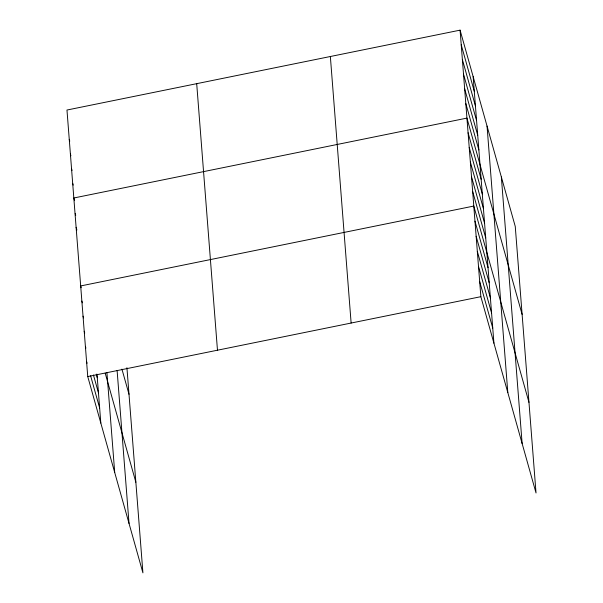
<?xml version="1.0" encoding="UTF-8"?>
<svg xmlns="http://www.w3.org/2000/svg" width="603" height="603" viewBox="0 0 603 603"><rect width="100%" height="100%" fill="white"/><g stroke="black" fill="none" stroke-linecap="round" stroke-linejoin="round"><path stroke-width="0.9" d="M460.081 30.15L480.855 296.684L536.029 492.968L515.256 226.434L460.081 30.15L66.971 110.032L87.744 376.566L142.919 572.85L126.932 367.702M87.744 376.566L480.855 296.684M461.22 44.81L474.29 91.309M462.365 59.471L475.435 105.97M463.503 74.124L476.581 120.63M464.649 88.784L477.719 135.291M465.795 103.445L478.865 149.951M522.108 314.389L466.933 118.105L73.83 197.988L74.584 200.671M468.079 132.766L481.149 179.264M469.217 147.426L482.294 193.925M470.363 162.079L483.433 208.585M471.508 176.739L484.578 223.246M472.646 191.4L485.716 237.906M528.967 402.344L473.792 206.06L80.681 285.943L81.186 287.729M474.968 221.165L488.038 267.664M476.144 236.27L489.214 282.769M477.32 251.368L490.39 297.874M478.503 266.473L491.573 312.972M479.679 281.578L492.749 328.077M69.255 139.353L69.76 141.14M70.4 154.014L70.905 155.8M71.546 168.667L72.043 170.461M72.684 183.327L73.189 185.121M121.934 369.126L129.004 394.272M75.224 213.545L75.722 215.331M76.114 227.308L76.867 229.992M105.208 373.204L135.856 482.227M81.865 301.048L82.362 302.834M83.041 316.153L83.538 317.939M84.216 331.251L84.722 333.044M96.284 374.177L97.287 377.757M85.392 346.356L85.897 348.142M93.435 374.976L98.462 392.862M86.568 361.461L87.073 363.247M90.593 375.767L99.638 407.96M501.357 177.011L522.13 443.537M487.043 126.08L507.816 392.613M473.151 76.649L493.925 343.182M330.354 56.509L351.127 323.042M196.699 83.674L217.472 350.2M117.11 370.498L129.027 523.419M106.935 372.714L114.713 472.496M97.008 374.199L100.822 423.065"/></g></svg>
